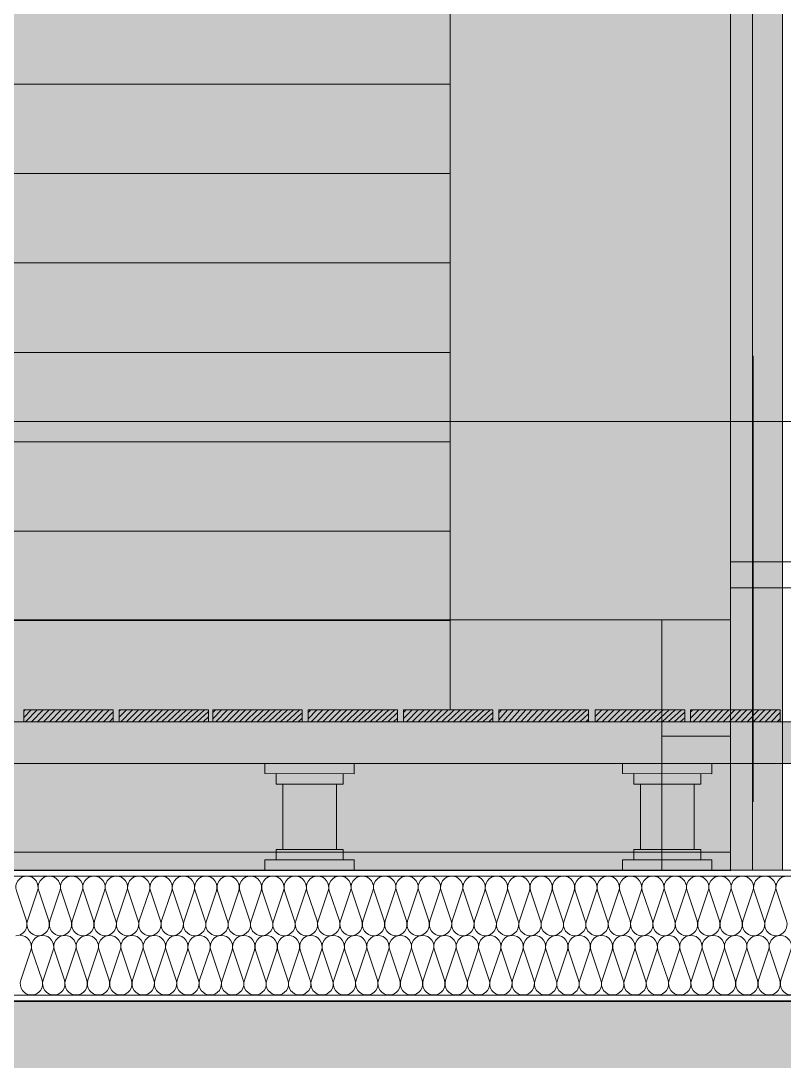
# Model space of a CAD drawing. Header units: metres. Extents: x 1838950 to 1842843, y 5171318 to 5174224.
# Drawn here: x 1841232.763 to 1841234.044, y 5171402.421 to 5171404.167 of the extents above; entities that cross this region are included whole.
import ezdxf

# ---------------------------------------------------------------- set-up
doc = ezdxf.new("R2010")
doc.units = ezdxf.units.M
doc.header["$LTSCALE"] = 0.0254
for name, color, linetype, lineweight in [('00 CHAZAL BASTAING BOIS', 7, 'Continuous', 5), ('00 CHAZAL BASTAING BOIS Styrodur', 7, 'Continuous', 5), ('00 CHAZAL Coupe A.5', 7, 'Continuous', 18), ('00 CHAZAL Drainage Hors lot', 7, 'Continuous', 5), ('00 CHAZAL INVISIBLE ARCHI', 7, 'Continuous', 5), ('00 CHAZAL MOBILIER', 7, 'Continuous', 5), ('00 CHAZAL PLATELAGE BOIS', 7, 'Continuous', 5)]:
    doc.layers.add(name, color=color, linetype=linetype, lineweight=lineweight)
doc.layers.add('00 CHAZAL CONSTRUCTION', color=1, linetype='Continuous', lineweight=5, true_color=0xff0000)
doc.layers.add('00 CHAZAL HABILLAGE EDICULES 2', color=6, linetype='Continuous', lineweight=13, true_color=0xff00ff)
pattern_1 = [(45, (388.1691140702418, 220.8695760480229), (0, -0.009999999999999997), [])]

# ---------------------------------------------------------------- blocks, each defined once
blk = doc.blocks.new('Groupe-1820-1')
at = {"layer": '00 CHAZAL Coupe A.5', "color": 7, "linetype": 'Continuous', "lineweight": 13, "flags": 128}
for points in [[(1841232.754896663, 5171402.631951516, 0.511610876032272), (1841232.772690247, 5171402.65661344), (1841232.755853078, 5171402.707289591, -0.5116109189007877), (1841232.773646663, 5171402.731951515, -0.5116109281874278), (1841232.791440247, 5171402.707289591), (1841232.774603078, 5171402.65661344, 0.5116109030738107), (1841232.792396663, 5171402.631951516, 0.511610876032272), (1841232.810190247, 5171402.65661344), (1841232.793353078, 5171402.707289591, -0.5116109189007877), (1841232.811146663, 5171402.731951515, -0.5116109281874278), (1841232.828940247, 5171402.707289591), (1841232.812103078, 5171402.65661344, 0.5116109030738107), (1841232.829896663, 5171402.631951516, 0.511610876032272), (1841232.847690247, 5171402.65661344), (1841232.830853078, 5171402.707289591, -0.5116109189007877), (1841232.848646663, 5171402.731951515, -0.5116109281874278), (1841232.866440247, 5171402.707289591), (1841232.849603078, 5171402.65661344, 0.5116109030738107), (1841232.867396663, 5171402.631951516, 0.511610876032272), (1841232.885190247, 5171402.65661344), (1841232.868353078, 5171402.707289591, -0.5116109189007877), (1841232.886146663, 5171402.731951515, -0.5116109281874278), (1841232.903940247, 5171402.707289591), (1841232.887103078, 5171402.65661344, 0.5116109030738107), (1841232.904896663, 5171402.631951516, 0.511610876032272), (1841232.922690247, 5171402.65661344), (1841232.905853078, 5171402.707289591, -0.5116109189007877), (1841232.923646663, 5171402.731951515, -0.5116109281874278), (1841232.941440247, 5171402.707289591), (1841232.924603078, 5171402.65661344, 0.5116109030738107), (1841232.942396663, 5171402.631951516, 0.511610876032272), (1841232.960190247, 5171402.65661344), (1841232.943353078, 5171402.707289591, -0.5116109189007877), (1841232.961146663, 5171402.731951515, -0.5116109281874278), (1841232.978940247, 5171402.707289591), (1841232.962103078, 5171402.65661344, 0.5116109030738107), (1841232.979896663, 5171402.631951516, 0.511610876032272), (1841232.997690247, 5171402.65661344), (1841232.980853078, 5171402.707289591, -0.5116109189007877), (1841232.998646663, 5171402.731951515, -0.5116109281874278), (1841233.016440247, 5171402.707289591), (1841232.999603078, 5171402.65661344, 0.5116109030738107), (1841233.017396663, 5171402.631951516, 0.511610876032272), (1841233.035190247, 5171402.65661344), (1841233.018353078, 5171402.707289591, -0.5116109189007877), (1841233.036146663, 5171402.731951515, -0.5116109281874278), (1841233.053940247, 5171402.707289591), (1841233.037103078, 5171402.65661344, 0.5116109030738107), (1841233.054896663, 5171402.631951516, 0.511610876032272), (1841233.072690247, 5171402.65661344), (1841233.055853078, 5171402.707289591, -0.5116109189007877), (1841233.073646663, 5171402.731951515, -0.5116109281874278), (1841233.091440247, 5171402.707289591), (1841233.074603078, 5171402.65661344, 0.5116109030738107), (1841233.092396663, 5171402.631951516, 0.511610876032272), (1841233.110190247, 5171402.65661344), (1841233.093353078, 5171402.707289591, -0.5116109189007877), (1841233.111146663, 5171402.731951515, -0.5116109281874278), (1841233.128940247, 5171402.707289591), (1841233.112103078, 5171402.65661344, 0.5116109030738107), (1841233.129896663, 5171402.631951516, 0.511610876032272), (1841233.147690247, 5171402.65661344), (1841233.139271663, 5171402.681951515)], [(1841233.139271663, 5171402.681951515), (1841233.130853078, 5171402.707289591, -0.5116109189007877), (1841233.148646663, 5171402.731951515, -0.5116109281874278), (1841233.166440247, 5171402.707289591), (1841233.149603078, 5171402.65661344, 0.5116109030738107), (1841233.167396663, 5171402.631951516, 0.511610876032272), (1841233.185190247, 5171402.65661344), (1841233.168353078, 5171402.707289591, -0.5116109189007877), (1841233.186146663, 5171402.731951515, -0.5116109281874278), (1841233.203940247, 5171402.707289591), (1841233.187103078, 5171402.65661344, 0.5116109030738107), (1841233.204896663, 5171402.631951516, 0.511610876032272), (1841233.222690247, 5171402.65661344), (1841233.205853078, 5171402.707289591, -0.5116109189007877), (1841233.223646663, 5171402.731951515, -0.5116109281874278), (1841233.241440247, 5171402.707289591), (1841233.224603078, 5171402.65661344, 0.5116109030738107), (1841233.242396663, 5171402.631951516, 0.511610876032272), (1841233.260190247, 5171402.65661344), (1841233.243353078, 5171402.707289591, -0.5116109189007877), (1841233.261146663, 5171402.731951515, -0.5116109281874278), (1841233.278940247, 5171402.707289591), (1841233.262103078, 5171402.65661344, 0.5116109030738107), (1841233.279896663, 5171402.631951516, 0.511610876032272), (1841233.297690247, 5171402.65661344), (1841233.280853078, 5171402.707289591, -0.5116109189007877), (1841233.298646663, 5171402.731951515, -0.5116109281874278), (1841233.316440247, 5171402.707289591), (1841233.299603078, 5171402.65661344, 0.5116109030738107), (1841233.317396663, 5171402.631951516, 0.511610876032272), (1841233.335190247, 5171402.65661344), (1841233.318353078, 5171402.707289591, -0.5116109189007877), (1841233.336146663, 5171402.731951515, -0.5116109281874278), (1841233.353940247, 5171402.707289591), (1841233.337103078, 5171402.65661344, 0.5116109030738107), (1841233.354896663, 5171402.631951516, 0.511610876032272), (1841233.372690247, 5171402.65661344), (1841233.355853078, 5171402.707289591, -0.5116109189007877), (1841233.373646663, 5171402.731951515, -0.5116109281874278), (1841233.391440247, 5171402.707289591), (1841233.374603078, 5171402.65661344, 0.5116109030738107), (1841233.392396663, 5171402.631951516, 0.511610876032272), (1841233.410190247, 5171402.65661344), (1841233.393353078, 5171402.707289591, -0.5116109189007877), (1841233.411146663, 5171402.731951515, -0.5116109281874278), (1841233.428940247, 5171402.707289591), (1841233.412103078, 5171402.65661344, 0.5116109030738107), (1841233.429896663, 5171402.631951516, 0.511610876032272), (1841233.447690247, 5171402.65661344), (1841233.430853078, 5171402.707289591, -0.5116109189007877), (1841233.448646663, 5171402.731951515, -0.5116109281874278), (1841233.466440247, 5171402.707289591), (1841233.449603078, 5171402.65661344, 0.5116109030738107), (1841233.467396663, 5171402.631951516, 0.511610876032272), (1841233.485190247, 5171402.65661344), (1841233.468353078, 5171402.707289591, -0.5116109189007877), (1841233.486146663, 5171402.731951515, -0.5116109281874278), (1841233.503940247, 5171402.707289591), (1841233.487103078, 5171402.65661344, 0.5116109030738107), (1841233.504896663, 5171402.631951516, 0.511610876032272), (1841233.522690247, 5171402.65661344), (1841233.505853078, 5171402.707289591, -0.5116109189007877), (1841233.523646663, 5171402.731951515, -0.5116109281874278), (1841233.541440247, 5171402.707289591), (1841233.524603078, 5171402.65661344, 0.5116109030738107), (1841233.542396663, 5171402.631951516, 0.511610876032272), (1841233.560190247, 5171402.65661344), (1841233.543353078, 5171402.707289591, -0.5116109189007877), (1841233.561146663, 5171402.731951515, -0.5116109281874278), (1841233.578940247, 5171402.707289591), (1841233.562103078, 5171402.65661344, 0.5116109030738107), (1841233.579896663, 5171402.631951516, 0.511610876032272), (1841233.597690247, 5171402.65661344), (1841233.589271663, 5171402.681951515)], [(1841233.589271663, 5171402.681951515), (1841233.580853078, 5171402.707289591, -0.5116109189007877), (1841233.598646663, 5171402.731951515, -0.5116109281874278), (1841233.616440247, 5171402.707289591), (1841233.599603078, 5171402.65661344, 0.5116109030738107), (1841233.617396663, 5171402.631951516, 0.511610876032272), (1841233.635190247, 5171402.65661344), (1841233.618353078, 5171402.707289591, -0.5116109189007877), (1841233.636146663, 5171402.731951515, -0.5116109281874278), (1841233.653940247, 5171402.707289591), (1841233.637103078, 5171402.65661344, 0.5116109030738107), (1841233.654896663, 5171402.631951516, 0.511610876032272), (1841233.672690247, 5171402.65661344), (1841233.655853078, 5171402.707289591, -0.5116109189007877), (1841233.673646663, 5171402.731951515, -0.5116109281874278), (1841233.691440247, 5171402.707289591), (1841233.674603078, 5171402.65661344, 0.5116109030738107), (1841233.692396663, 5171402.631951516, 0.511610876032272), (1841233.710190247, 5171402.65661344), (1841233.693353078, 5171402.707289591, -0.5116109189007877), (1841233.711146663, 5171402.731951515, -0.5116109281874278), (1841233.728940247, 5171402.707289591), (1841233.712103078, 5171402.65661344, 0.5116109030738107), (1841233.729896663, 5171402.631951516, 0.511610876032272), (1841233.747690247, 5171402.65661344), (1841233.730853078, 5171402.707289591, -0.5116109189007877), (1841233.748646663, 5171402.731951515, -0.5116109281874278), (1841233.766440247, 5171402.707289591), (1841233.749603078, 5171402.65661344, 0.5116109030738107), (1841233.767396663, 5171402.631951516, 0.511610876032272), (1841233.785190247, 5171402.65661344), (1841233.768353078, 5171402.707289591, -0.5116109189007877), (1841233.786146663, 5171402.731951515, -0.5116109281874278), (1841233.803940247, 5171402.707289591), (1841233.787103078, 5171402.65661344, 0.5116109030738107), (1841233.804896663, 5171402.631951516, 0.511610876032272), (1841233.822690247, 5171402.65661344), (1841233.805853078, 5171402.707289591, -0.5116109189007877), (1841233.823646663, 5171402.731951515, -0.5116109281874278), (1841233.841440247, 5171402.707289591), (1841233.824603078, 5171402.65661344, 0.5116109030738107), (1841233.842396663, 5171402.631951516, 0.511610876032272), (1841233.860190247, 5171402.65661344), (1841233.843353078, 5171402.707289591, -0.5116109189007877), (1841233.861146663, 5171402.731951515, -0.5116109281874278), (1841233.878940247, 5171402.707289591), (1841233.862103078, 5171402.65661344, 0.5116109030738107), (1841233.879896663, 5171402.631951516, 0.511610876032272), (1841233.897690247, 5171402.65661344), (1841233.880853078, 5171402.707289591, -0.5116109189007877), (1841233.898646663, 5171402.731951515, -0.5116109281874278), (1841233.916440247, 5171402.707289591), (1841233.899603078, 5171402.65661344, 0.5116109030738107), (1841233.917396663, 5171402.631951516, 0.511610876032272), (1841233.935190247, 5171402.65661344), (1841233.918353078, 5171402.707289591, -0.5116109189007877), (1841233.936146663, 5171402.731951515, -0.5116109281874278), (1841233.953940247, 5171402.707289591), (1841233.937103078, 5171402.65661344, 0.5116109030738107), (1841233.954896663, 5171402.631951516, 0.511610876032272), (1841233.972690247, 5171402.65661344), (1841233.955853078, 5171402.707289591, -0.5116109189007877), (1841233.973646663, 5171402.731951515, -0.5116109281874278), (1841233.991440247, 5171402.707289591), (1841233.974603078, 5171402.65661344, 0.5116109030738107), (1841233.992396663, 5171402.631951516, 0.511610876032272), (1841234.010190247, 5171402.65661344), (1841233.993353078, 5171402.707289591, -0.5116109189007877), (1841234.011146663, 5171402.731951515, -0.5116109281874278), (1841234.028940247, 5171402.707289591), (1841234.012103078, 5171402.65661344, 0.5116109030738107), (1841234.029896663, 5171402.631951516)], [(1841234.029896663, 5171402.631951516, 0.511610876032272), (1841234.047690247, 5171402.65661344), (1841234.030853078, 5171402.707289591, -0.5116109189007877), (1841234.048646663, 5171402.731951515, -0.5116109281874278)]]:
    blk.add_lwpolyline(points, format="xyb", dxfattribs=at)
blk = doc.blocks.new('Groupe-1821-1')
at = {"layer": '00 CHAZAL Coupe A.5', "color": 7, "linetype": 'Continuous', "lineweight": 13, "flags": 128}
for points in [[(1841233.146771663, 5171402.582428516), (1841233.155190247, 5171402.607766591, 0.5116109189007877), (1841233.137396663, 5171402.632428516, 0.5116109229117703), (1841233.119603078, 5171402.607766591), (1841233.136440247, 5171402.55709044, -0.5116109189007877), (1841233.118646663, 5171402.532428515, -0.511610917636113), (1841233.100853078, 5171402.55709044), (1841233.117690247, 5171402.607766591, 0.5116109189007877), (1841233.099896663, 5171402.632428516, 0.5116109229117703), (1841233.082103078, 5171402.607766591), (1841233.098940247, 5171402.55709044, -0.5116109189007877), (1841233.081146663, 5171402.532428515, -0.511610917636113), (1841233.063353078, 5171402.55709044), (1841233.080190247, 5171402.607766591, 0.5116109189007877), (1841233.062396663, 5171402.632428516, 0.5116109229117703), (1841233.044603078, 5171402.607766591), (1841233.061440247, 5171402.55709044, -0.5116109189007877), (1841233.043646663, 5171402.532428515, -0.511610917636113), (1841233.025853078, 5171402.55709044), (1841233.042690247, 5171402.607766591, 0.5116109189007877), (1841233.024896663, 5171402.632428516, 0.5116109229117703), (1841233.007103078, 5171402.607766591), (1841233.023940247, 5171402.55709044, -0.5116109189007877), (1841233.006146663, 5171402.532428515, -0.511610917636113), (1841232.988353078, 5171402.55709044), (1841233.005190247, 5171402.607766591, 0.5116109189007877), (1841232.987396663, 5171402.632428516, 0.5116109229117703), (1841232.969603078, 5171402.607766591), (1841232.986440247, 5171402.55709044, -0.5116109189007877), (1841232.968646663, 5171402.532428515, -0.511610917636113), (1841232.950853078, 5171402.55709044), (1841232.967690247, 5171402.607766591, 0.5116109189007877), (1841232.949896663, 5171402.632428516, 0.5116109229117703), (1841232.932103078, 5171402.607766591), (1841232.948940247, 5171402.55709044, -0.5116109189007877), (1841232.931146663, 5171402.532428515, -0.511610917636113), (1841232.913353078, 5171402.55709044), (1841232.930190247, 5171402.607766591, 0.5116109189007877), (1841232.912396663, 5171402.632428516, 0.5116109229117703), (1841232.894603078, 5171402.607766591), (1841232.911440247, 5171402.55709044, -0.5116109189007877), (1841232.893646663, 5171402.532428515, -0.511610917636113), (1841232.875853078, 5171402.55709044), (1841232.892690247, 5171402.607766591, 0.5116109189007877), (1841232.874896663, 5171402.632428516, 0.5116109229117703), (1841232.857103078, 5171402.607766591), (1841232.873940247, 5171402.55709044, -0.5116109189007877), (1841232.856146663, 5171402.532428515, -0.511610917636113), (1841232.838353078, 5171402.55709044), (1841232.855190247, 5171402.607766591, 0.5116109189007877), (1841232.837396663, 5171402.632428516, 0.5116109229117703), (1841232.819603078, 5171402.607766591), (1841232.836440247, 5171402.55709044, -0.5116109189007877), (1841232.818646663, 5171402.532428515, -0.511610917636113), (1841232.800853078, 5171402.55709044), (1841232.817690247, 5171402.607766591, 0.5116109189007877), (1841232.799896663, 5171402.632428516, 0.5116109229117703), (1841232.782103078, 5171402.607766591), (1841232.798940247, 5171402.55709044, -0.5116109189007877), (1841232.781146663, 5171402.532428515, -0.511610917636113), (1841232.763353078, 5171402.55709044), (1841232.780190247, 5171402.607766591, 0.5116109189007877), (1841232.762396663, 5171402.632428516, 0.5116109229117703)], [(1841233.587396663, 5171402.632428516, 0.5116109229117703), (1841233.569603078, 5171402.607766591), (1841233.586440247, 5171402.55709044, -0.5116109189007877), (1841233.568646663, 5171402.532428515, -0.511610917636113), (1841233.550853078, 5171402.55709044), (1841233.567690247, 5171402.607766591, 0.5116109189007877), (1841233.549896663, 5171402.632428516, 0.5116109229117703), (1841233.532103078, 5171402.607766591), (1841233.548940247, 5171402.55709044, -0.5116109189007877), (1841233.531146663, 5171402.532428515, -0.511610917636113), (1841233.513353078, 5171402.55709044), (1841233.530190247, 5171402.607766591, 0.5116109189007877), (1841233.512396663, 5171402.632428516, 0.5116109229117703), (1841233.494603078, 5171402.607766591), (1841233.511440247, 5171402.55709044, -0.5116109189007877), (1841233.493646663, 5171402.532428515, -0.511610917636113), (1841233.475853078, 5171402.55709044), (1841233.492690247, 5171402.607766591, 0.5116109189007877), (1841233.474896663, 5171402.632428516, 0.5116109229117703), (1841233.457103078, 5171402.607766591), (1841233.473940247, 5171402.55709044, -0.5116109189007877), (1841233.456146663, 5171402.532428515, -0.511610917636113), (1841233.438353078, 5171402.55709044), (1841233.455190247, 5171402.607766591, 0.5116109189007877), (1841233.437396663, 5171402.632428516, 0.5116109229117703), (1841233.419603078, 5171402.607766591), (1841233.436440247, 5171402.55709044, -0.5116109189007877), (1841233.418646663, 5171402.532428515, -0.511610917636113), (1841233.400853078, 5171402.55709044), (1841233.417690247, 5171402.607766591, 0.5116109189007877), (1841233.399896663, 5171402.632428516, 0.5116109229117703), (1841233.382103078, 5171402.607766591), (1841233.398940247, 5171402.55709044, -0.5116109189007877), (1841233.381146663, 5171402.532428515, -0.511610917636113), (1841233.363353078, 5171402.55709044), (1841233.380190247, 5171402.607766591, 0.5116109189007877), (1841233.362396663, 5171402.632428516, 0.5116109229117703), (1841233.344603078, 5171402.607766591), (1841233.361440247, 5171402.55709044, -0.5116109189007877), (1841233.343646663, 5171402.532428515, -0.511610917636113), (1841233.325853078, 5171402.55709044), (1841233.342690247, 5171402.607766591, 0.5116109189007877), (1841233.324896663, 5171402.632428516, 0.5116109229117703), (1841233.307103078, 5171402.607766591), (1841233.323940247, 5171402.55709044, -0.5116109189007877), (1841233.306146663, 5171402.532428515, -0.511610917636113), (1841233.288353078, 5171402.55709044), (1841233.305190247, 5171402.607766591, 0.5116109189007877), (1841233.287396663, 5171402.632428516, 0.5116109229117703), (1841233.269603078, 5171402.607766591), (1841233.286440247, 5171402.55709044, -0.5116109189007877), (1841233.268646663, 5171402.532428515, -0.511610917636113), (1841233.250853078, 5171402.55709044), (1841233.267690247, 5171402.607766591, 0.5116109189007877), (1841233.249896663, 5171402.632428516, 0.5116109229117703), (1841233.232103078, 5171402.607766591), (1841233.248940247, 5171402.55709044, -0.5116109189007877), (1841233.231146663, 5171402.532428515, -0.511610917636113), (1841233.213353078, 5171402.55709044), (1841233.230190247, 5171402.607766591, 0.5116109189007877), (1841233.212396663, 5171402.632428516, 0.5116109229117703), (1841233.194603078, 5171402.607766591), (1841233.211440247, 5171402.55709044, -0.5116109189007877), (1841233.193646663, 5171402.532428515, -0.511610917636113), (1841233.175853078, 5171402.55709044), (1841233.192690247, 5171402.607766591, 0.5116109189007877), (1841233.174896663, 5171402.632428516, 0.5116109229117703), (1841233.157103078, 5171402.607766591), (1841233.173940247, 5171402.55709044, -0.5116109189007877), (1841233.156146663, 5171402.532428515, -0.511610917636113), (1841233.138353078, 5171402.55709044), (1841233.146771663, 5171402.582428516)], [(1841234.037396663, 5171402.632428516, 0.5116109229117703), (1841234.019603078, 5171402.607766591), (1841234.036440247, 5171402.55709044, -0.5116109189007877), (1841234.018646663, 5171402.532428515, -0.511610917636113), (1841234.000853078, 5171402.55709044), (1841234.017690247, 5171402.607766591, 0.5116109189007877), (1841233.999896663, 5171402.632428516, 0.5116109229117703), (1841233.982103078, 5171402.607766591), (1841233.998940247, 5171402.55709044, -0.5116109189007877), (1841233.981146663, 5171402.532428515, -0.511610917636113), (1841233.963353078, 5171402.55709044), (1841233.980190247, 5171402.607766591, 0.5116109189007877), (1841233.962396663, 5171402.632428516, 0.5116109229117703), (1841233.944603078, 5171402.607766591), (1841233.961440247, 5171402.55709044, -0.5116109189007877), (1841233.943646663, 5171402.532428515, -0.511610917636113), (1841233.925853078, 5171402.55709044), (1841233.942690247, 5171402.607766591, 0.5116109189007877), (1841233.924896663, 5171402.632428516, 0.5116109229117703), (1841233.907103078, 5171402.607766591), (1841233.923940247, 5171402.55709044, -0.5116109189007877), (1841233.906146663, 5171402.532428515, -0.511610917636113), (1841233.888353078, 5171402.55709044), (1841233.905190247, 5171402.607766591, 0.5116109189007877), (1841233.887396663, 5171402.632428516, 0.5116109229117703), (1841233.869603078, 5171402.607766591), (1841233.886440247, 5171402.55709044, -0.5116109189007877), (1841233.868646663, 5171402.532428515, -0.511610917636113), (1841233.850853078, 5171402.55709044), (1841233.867690247, 5171402.607766591, 0.5116109189007877), (1841233.849896663, 5171402.632428516, 0.5116109229117703), (1841233.832103078, 5171402.607766591), (1841233.848940247, 5171402.55709044, -0.5116109189007877), (1841233.831146663, 5171402.532428515, -0.511610917636113), (1841233.813353078, 5171402.55709044), (1841233.830190247, 5171402.607766591, 0.5116109189007877), (1841233.812396663, 5171402.632428516, 0.5116109229117703), (1841233.794603078, 5171402.607766591), (1841233.811440247, 5171402.55709044, -0.5116109189007877), (1841233.793646663, 5171402.532428515, -0.511610917636113), (1841233.775853078, 5171402.55709044), (1841233.792690247, 5171402.607766591, 0.5116109189007877), (1841233.774896663, 5171402.632428516, 0.5116109229117703), (1841233.757103078, 5171402.607766591), (1841233.773940247, 5171402.55709044, -0.5116109189007877), (1841233.756146663, 5171402.532428515, -0.511610917636113), (1841233.738353078, 5171402.55709044), (1841233.755190247, 5171402.607766591, 0.5116109189007877), (1841233.737396663, 5171402.632428516, 0.5116109229117703), (1841233.719603078, 5171402.607766591), (1841233.736440247, 5171402.55709044, -0.5116109189007877), (1841233.718646663, 5171402.532428515, -0.511610917636113), (1841233.700853078, 5171402.55709044), (1841233.717690247, 5171402.607766591, 0.5116109189007877), (1841233.699896663, 5171402.632428516, 0.5116109229117703), (1841233.682103078, 5171402.607766591), (1841233.698940247, 5171402.55709044, -0.5116109189007877), (1841233.681146663, 5171402.532428515, -0.511610917636113), (1841233.663353078, 5171402.55709044), (1841233.680190247, 5171402.607766591, 0.5116109189007877), (1841233.662396663, 5171402.632428516, 0.5116109229117703), (1841233.644603078, 5171402.607766591), (1841233.661440247, 5171402.55709044, -0.5116109189007877), (1841233.643646663, 5171402.532428515, -0.511610917636113), (1841233.625853078, 5171402.55709044), (1841233.642690247, 5171402.607766591, 0.5116109189007877), (1841233.624896663, 5171402.632428516, 0.5116109229117703), (1841233.607103078, 5171402.607766591), (1841233.623940247, 5171402.55709044, -0.5116109189007877), (1841233.606146663, 5171402.532428515, -0.511610917636113), (1841233.588353078, 5171402.55709044), (1841233.605190247, 5171402.607766591, 0.5116109189007877), (1841233.587396663, 5171402.632428516)], [(1841234.056146663, 5171402.532428515, -0.511610917636113), (1841234.038353078, 5171402.55709044), (1841234.055190247, 5171402.607766591, 0.5116109189007877), (1841234.037396663, 5171402.632428516)]]:
    blk.add_lwpolyline(points, format="xyb", dxfattribs=at)
blk = doc.blocks.new('Groupe-1839-1')
at = {"layer": '00 CHAZAL Coupe A.5', "color": 7, "linetype": 'Continuous', "lineweight": 5, "flags": 128}
for points in [[(1841233.172692443, 5171402.920990684), (1841233.322692442, 5171402.920978106), (1841233.322691, 5171402.903782269), (1841233.172691001, 5171402.903794848)], [(1841233.191441185, 5171402.903793276), (1841233.303941184, 5171402.903783841), (1841233.303939704, 5171402.886131331), (1841233.191439705, 5171402.886140767)], [(1841233.20270257, 5171402.886139822), (1841233.29270257, 5171402.886132274), (1841233.292693399, 5171402.776773932), (1841233.202693399, 5171402.77678148)], [(1841233.191443583, 5171402.776782423), (1841233.303943583, 5171402.776772988), (1841233.303942102, 5171402.759120831), (1841233.191442103, 5171402.759130266)], [(1841233.172692287, 5171402.759131839), (1841233.322692286, 5171402.759119259), (1841233.322690844, 5171402.741923422), (1841233.172690845, 5171402.741936002)]]:
    blk.add_lwpolyline(points, close=True, dxfattribs=at)
blk = doc.blocks.new('Groupe-1842-1')
at = {"layer": '00 CHAZAL Coupe A.5', "color": 7, "linetype": 'Continuous', "lineweight": 5, "flags": 128}
for points in [[(1841233.772692443, 5171402.920990684), (1841233.922692442, 5171402.920978106), (1841233.922691, 5171402.903782269), (1841233.772691001, 5171402.903794848)], [(1841233.791441185, 5171402.903793276), (1841233.903941185, 5171402.903783841), (1841233.903939704, 5171402.886131331), (1841233.791439705, 5171402.886140767)], [(1841233.80270257, 5171402.886139822), (1841233.89270257, 5171402.886132274), (1841233.892693399, 5171402.776773932), (1841233.802693399, 5171402.77678148)], [(1841233.791443583, 5171402.776782423), (1841233.903943583, 5171402.776772988), (1841233.903942102, 5171402.759120831), (1841233.791442103, 5171402.759130266)], [(1841233.772692287, 5171402.759131839), (1841233.922692287, 5171402.759119259), (1841233.922690844, 5171402.741923422), (1841233.772690845, 5171402.741936002)]]:
    blk.add_lwpolyline(points, close=True, dxfattribs=at)
blk = doc.blocks.new('Groupe-1988-1')
at = {"layer": '00 CHAZAL CONSTRUCTION'}
blk.add_line((1841233.991769554, 5171402.856532089), (1841233.991767166, 5171403.604992885), dxfattribs=at)
at = {"layer": '00 CHAZAL CONSTRUCTION', "flags": 128}
blk.add_lwpolyline([(1841195.296588009, 5171405.794609969), (1841195.296587505, 5171403.494609969), (1841256.88204501, 5171403.49460997), (1841256.882043539, 5171406.072559759)], dxfattribs=at)
blk = doc.blocks.new('Groupe-1989-1')
at = {"layer": '00 CHAZAL CONSTRUCTION', "color": 7}
blk.add_blockref('Groupe-1988-1', (0, 0), dxfattribs=at)
blk = doc.blocks.new('Groupe-2004-1')
at = {"layer": '00 CHAZAL Coupe A.5', "color": 8, "linetype": 'Continuous', "lineweight": 5, "true_color": 0x777777}
for p, q in [((1841233.483446791, 5171404.66071434), (1841232.711026961, 5171404.66071434)), ((1841233.483446791, 5171404.51071434), (1841232.711026961, 5171404.51071434)), ((1841233.483446791, 5171404.360714341), (1841232.711026961, 5171404.360714341)), ((1841233.483446791, 5171404.21071434), (1841232.711026961, 5171404.21071434)), ((1841233.483446791, 5171404.06071434), (1841232.711026961, 5171404.06071434)), ((1841233.483446791, 5171403.91071434), (1841232.711026961, 5171403.91071434)), ((1841233.483446791, 5171403.76071434), (1841232.711026961, 5171403.76071434)), ((1841233.483446791, 5171403.610714341), (1841232.711026961, 5171403.610714341)), ((1841233.483446791, 5171403.46071434), (1841232.711026961, 5171403.46071434)), ((1841233.483446791, 5171403.31071434), (1841232.711026961, 5171403.31071434)), ((1841233.483446791, 5171403.16071434), (1841232.711026961, 5171403.16071434))]:
    blk.add_line(p, q, dxfattribs=at)
blk = doc.blocks.new('Groupe-2005-1')
at = {"layer": '00 CHAZAL Coupe A.5', "color": 7, "linetype": 'Continuous', "lineweight": 13}
blk.add_line((1841233.483446791, 5171403.010945064), (1841233.483446791, 5171404.806186998), dxfattribs=at)
at = {"layer": '00 CHAZAL Coupe A.5', "color": 8, "true_color": 0x777777}
blk.add_blockref('Groupe-2004-1', (0, 0), dxfattribs=at)

msp = doc.modelspace()

# ---------------------------------------------------------------- hatches: boundary and pattern name
at = {"layer": '00 CHAZAL BASTAING BOIS', "linetype": 'Continuous', "lineweight": 0, "true_color": 0xccbb66, "transparency": 33554687}
msp.add_hatch(color=43, dxfattribs=at).paths.add_polyline_path([(1841231.914565586, 5171403.161951515), (1841233.838528848, 5171403.161951515), (1841233.838528848, 5171402.771951515), (1841231.914565586, 5171402.771951515)])
at = {"layer": '00 CHAZAL BASTAING BOIS', "linetype": 'Continuous', "lineweight": 0, "true_color": 0xa66c37}
for points in [[(1841233.838528848, 5171403.161938575), (1841233.953528848, 5171403.161938575), (1841233.953528848, 5171402.966938575), (1841233.838528848, 5171402.966938575)], [(1841233.838528848, 5171402.966938575), (1841233.953528848, 5171402.966938575), (1841233.953528848, 5171402.771938575), (1841233.838528848, 5171402.771938575)]]:
    msp.add_hatch(color=35, dxfattribs=at).paths.add_polyline_path(points)
at = {"layer": '00 CHAZAL BASTAING BOIS Styrodur', "linetype": 'Continuous', "lineweight": 0, "true_color": 0x6666cc}
msp.add_hatch(color=173, dxfattribs=at).paths.add_polyline_path([(1841233.838528848, 5171402.771938575), (1841233.953528848, 5171402.771938575), (1841233.953528848, 5171402.741938575), (1841233.838528848, 5171402.741938575)])
at = {"layer": '00 CHAZAL Coupe A.5', "linetype": 'Continuous', "lineweight": 0, "true_color": 0xaaaaaa}
h = msp.add_hatch(color=253, dxfattribs=at)
h.paths.add_polyline_path([(1841239.109896663, 5171403.243896709), (1841238.949896664, 5171403.243896708), (1841238.949896662, 5171402.521969138), (1841224.65489666, 5171402.521969132), (1841224.654896659, 5171402.872162836), (1841224.474896656, 5171402.872162841), (1841224.474896655, 5171402.326162837), (1841224.475301403, 5171402.326162834), (1841224.475301407, 5171402.272162841), (1841231.923579672, 5171402.272162838), (1841231.923579679, 5171399.732462833), (1841224.655250215, 5171399.732462838), (1841224.655250213, 5171399.732162839), (1841224.475301403, 5171399.732162839), (1841224.475301412, 5171399.482162841), (1841236.987928811, 5171399.482162837), (1841236.987928817, 5171399.112889856), (1841237.087976189, 5171399.112889857), (1841237.087976182, 5171399.482162838), (1841238.93028596, 5171399.482162832), (1841238.93028596, 5171396.942462839), (1841224.475301409, 5171396.942462837), (1841224.475301411, 5171396.692355099), (1841246.377896659, 5171396.692355103), (1841246.377896661, 5171394.10147543), (1841224.475301404, 5171394.101475427), (1841224.475301405, 5171394.101355106), (1841224.475036844, 5171394.101355103), (1841224.475036842, 5171393.851355097), (1841246.37789666, 5171393.851355102), (1841246.377896659, 5171391.261162833), (1841224.475301403, 5171391.261162841), (1841224.475301406, 5171390.511163147), (1841224.655250211, 5171390.565686908), (1841224.655250206, 5171391.031714343), (1841224.654996149, 5171391.031714346), (1841224.654996147, 5171391.061714348), (1841241.882573695, 5171391.061714348), (1841241.882573695, 5171387.477191932), (1841242.082573693, 5171387.53426539), (1841242.082573697, 5171388.170355096), (1841244.382896662, 5171388.170355097), (1841244.382896658, 5171387.592779486), (1841244.575838503, 5171387.647714344), (1841244.575838506, 5171388.221043946), (1841251.192440692, 5171388.221043946), (1841251.192440688, 5171387.739728985), (1841251.352896657, 5171387.787714348), (1841251.352896661, 5171393.704138685), (1841251.353186321, 5171393.704138688), (1841251.353186318, 5171393.736426199), (1841251.352440687, 5171393.7364262), (1841251.352440685, 5171395.123355104), (1841251.233036839, 5171395.134355097), (1841251.233036847, 5171395.163355105), (1841251.232036843, 5171395.163355106), (1841251.232036842, 5171395.165587686), (1841251.192440684, 5171395.165587681), (1841251.192440693, 5171394.101475435), (1841246.557768262, 5171394.101475426), (1841246.557768263, 5171396.722462832), (1841251.192440694, 5171396.722462841), (1841251.192440686, 5171396.489355098), (1841251.352440685, 5171396.489355099), (1841251.352440687, 5171396.530651601), (1841251.352896659, 5171396.530651597), (1841251.352896658, 5171396.55671435), (1841251.352440684, 5171396.556714344), (1841251.352440692, 5171396.722462832), (1841252.340786604, 5171396.722462839), (1841252.3407866, 5171396.928933835), (1841251.720516192, 5171396.938018993), (1841251.720536839, 5171396.937796375), (1841251.362440684, 5171396.942462835), (1841251.352440687, 5171396.942462837), (1841251.352440687, 5171397.070166074), (1841251.352896661, 5171397.07016608), (1841251.352896659, 5171397.246062134), (1841251.352440687, 5171397.246062138), (1841251.352440692, 5171397.268162839), (1841251.352492689, 5171397.268162834), (1841251.35249269, 5171397.412162843), (1841251.35228317, 5171397.412162838), (1841251.352283174, 5171397.439162839), (1841251.192440686, 5171397.439162839), (1841251.192440687, 5171396.942462836), (1841245.109077177, 5171396.942462842), (1841245.085864868, 5171396.970704683), (1841245.00263581, 5171397.172667933), (1841244.919994568, 5171397.173386062), (1841244.919994564, 5171397.173392333), (1841244.919273441, 5171397.173392333), (1841244.919273437, 5171396.944310385), (1841244.919638059, 5171396.942462835), (1841239.110460074, 5171396.942462837), (1841239.11046007, 5171399.29216284), (1841239.10989666, 5171399.292162834), (1841239.109896654, 5171399.51216284), (1841244.86303684, 5171399.51216284), (1841244.863036841, 5171399.512462839), (1841244.957424605, 5171399.51246284), (1841244.957424609, 5171399.439216402), (1841245.117306272, 5171399.439216402), (1841245.117306273, 5171399.445162839), (1841245.117601469, 5171399.445162842), (1841245.117601464, 5171399.512462843), (1841246.106017133, 5171399.512462839), (1841246.106017133, 5171399.724727717), (1841245.455516759, 5171399.735635524), (1841245.45496105, 5171399.734283544), (1841245.117601464, 5171399.739940494), (1841245.11760146, 5171400.23246284), (1841244.817601467, 5171400.232462842), (1841244.817601464, 5171399.73246284), (1841239.109896661, 5171399.732462842)])
h.paths.add_polyline_path([(1841244.382896663, 5171391.041162834), (1841244.382896655, 5171388.420850242), (1841242.082573691, 5171388.420850242), (1841242.0825737, 5171391.041162842)])
h.paths.add_polyline_path([(1841246.377896656, 5171391.04116284), (1841246.377896661, 5171388.42104395), (1841244.575838506, 5171388.421043945), (1841244.5758385, 5171391.041162835)])
h.paths.add_polyline_path([(1841251.192440687, 5171391.041162836), (1841251.192440687, 5171390.901285128), (1841251.192614533, 5171390.90128513), (1841251.192614524, 5171390.863826097), (1841251.192642106, 5171390.863826093), (1841251.192642109, 5171388.421043948), (1841246.557768262, 5171388.421043947), (1841246.557768257, 5171391.041162837)])
h.paths.add_polyline_path([(1841251.192440689, 5171393.881475432), (1841251.192440691, 5171391.261162839), (1841246.557896664, 5171391.261162838), (1841246.557896662, 5171393.881475431)])
h.paths.add_polyline_path([(1841244.919994568, 5171397.173386062), (1841244.919994559, 5171397.172514952), (1841244.919273441, 5171397.173392333)])
h.paths.add_polyline_path([(1841238.93028596, 5171402.301961875), (1841238.930285954, 5171399.732462839), (1841238.597896662, 5171399.732462839), (1841232.103579674, 5171399.732462839), (1841232.103579677, 5171402.301460601), (1841238.852188752, 5171402.30196188)])
at = {"layer": '00 CHAZAL Coupe A.5', "linetype": 'Continuous', "lineweight": 5, "true_color": 0xc0c0c0}
h = msp.add_hatch(dxfattribs=at)
h.set_pattern_fill('BOIS 45', color=9, style=0, pattern_type=2)
h.set_pattern_definition(pattern_1)
h.paths.add_polyline_path([(1841232.768361607, 5171403.010945064), (1841232.918361607, 5171403.010945064), (1841232.918361607, 5171402.990945064), (1841232.768361607, 5171402.990945064)])
h = msp.add_hatch(dxfattribs=at)
h.set_pattern_fill('BOIS 45', color=9, style=0, pattern_type=2)
h.set_pattern_definition(pattern_1)
h.paths.add_polyline_path([(1841232.928361607, 5171403.010945064), (1841233.078361607, 5171403.010945064), (1841233.078361607, 5171402.990945064), (1841232.928361607, 5171402.990945064)])
h = msp.add_hatch(dxfattribs=at)
h.set_pattern_fill('BOIS 45', color=9, style=0, pattern_type=2)
h.set_pattern_definition(pattern_1)
h.paths.add_polyline_path([(1841233.085361607, 5171403.010945064), (1841233.235361607, 5171403.010945064), (1841233.235361607, 5171402.990945064), (1841233.085361607, 5171402.990945064)])
h = msp.add_hatch(dxfattribs=at)
h.set_pattern_fill('BOIS 45', color=9, style=0, pattern_type=2)
h.set_pattern_definition(pattern_1)
h.paths.add_polyline_path([(1841233.245361607, 5171403.010945064), (1841233.395361607, 5171403.010945064), (1841233.395361607, 5171402.990945064), (1841233.245361607, 5171402.990945064)])
h = msp.add_hatch(dxfattribs=at)
h.set_pattern_fill('BOIS 45', color=9, style=0, pattern_type=2)
h.set_pattern_definition(pattern_1)
h.paths.add_polyline_path([(1841233.405361607, 5171403.010945064), (1841233.555361607, 5171403.010945064), (1841233.555361607, 5171402.990945064), (1841233.405361607, 5171402.990945064)])
h = msp.add_hatch(dxfattribs=at)
h.set_pattern_fill('BOIS 45', color=9, style=0, pattern_type=2)
h.set_pattern_definition(pattern_1)
h.paths.add_polyline_path([(1841233.565361607, 5171403.010945064), (1841233.715361607, 5171403.010945064), (1841233.715361607, 5171402.990945064), (1841233.565361607, 5171402.990945064)])
h = msp.add_hatch(dxfattribs=at)
h.set_pattern_fill('BOIS 45', color=9, style=0, pattern_type=2)
h.set_pattern_definition(pattern_1)
h.paths.add_polyline_path([(1841233.726896663, 5171403.010945064), (1841233.876896663, 5171403.010945064), (1841233.876896663, 5171402.990945064), (1841233.726896663, 5171402.990945064)])
h = msp.add_hatch(dxfattribs=at)
h.set_pattern_fill('BOIS 45', color=9, style=0, pattern_type=2)
h.set_pattern_definition(pattern_1)
h.paths.add_polyline_path([(1841233.886896663, 5171403.010945064), (1841234.036896663, 5171403.010945064), (1841234.036896663, 5171402.990945064), (1841233.886896663, 5171402.990945064)])
at = {"layer": '00 CHAZAL Drainage Hors lot', "linetype": 'Continuous', "lineweight": 0, "transparency": 33554687}
msp.add_hatch(color=255, dxfattribs=at).paths.add_polyline_path([(1841231.914565586, 5171402.771951515), (1841233.838528848, 5171402.771951515), (1841233.838528848, 5171402.741951515), (1841231.914565586, 5171402.741951515)])
at = {"layer": '00 CHAZAL HABILLAGE EDICULES 2', "linetype": 'Continuous', "lineweight": 0, "true_color": 0xffff00}
msp.add_hatch(color=2, dxfattribs=at).paths.add_polyline_path([(1841231.8907045, 5171404.741951515), (1841234.0407045, 5171404.741951515), (1841234.0407045, 5171402.741951515), (1841231.8907045, 5171402.741951515)])
at = {"layer": '00 CHAZAL MOBILIER', "linetype": 'Continuous', "lineweight": 0, "true_color": 0xa6caf0}
msp.add_hatch(color=151, dxfattribs=at).paths.add_polyline_path([(1841233.95350702, 5171402.740927808), (1841231.799507035, 5171402.741318109), (1841231.799900098, 5171404.910565577), (1841233.953900083, 5171404.910175276)])
at = {"layer": '00 CHAZAL PLATELAGE BOIS', "linetype": 'Continuous', "lineweight": 0, "true_color": 0xead4bf}
msp.add_hatch(color=254, dxfattribs=at).paths.add_polyline_path([(1841223.97120592, 5171402.990990684), (1841235.932843919, 5171402.990990684), (1841235.932843919, 5171402.920990684), (1841223.97120592, 5171402.920990684)])

# ---------------------------------------------------------------- linework, layer by layer
at = {"layer": '00 CHAZAL BASTAING BOIS', "transparency": 33554687, "flags": 128}
msp.add_lwpolyline([(1841231.914565586, 5171403.161951515), (1841233.838528848, 5171403.161951515), (1841233.838528848, 5171402.771951515), (1841231.914565586, 5171402.771951515)], close=True, dxfattribs=at)
at = {"layer": '00 CHAZAL BASTAING BOIS', "flags": 128}
for points in [[(1841233.838528848, 5171403.161938575), (1841233.953528848, 5171403.161938575), (1841233.953528848, 5171402.966938575), (1841233.838528848, 5171402.966938575)], [(1841233.838528848, 5171402.966938575), (1841233.953528848, 5171402.966938575), (1841233.953528848, 5171402.771938575), (1841233.838528848, 5171402.771938575)]]:
    msp.add_lwpolyline(points, close=True, dxfattribs=at)
at = {"layer": '00 CHAZAL BASTAING BOIS Styrodur', "flags": 128}
msp.add_lwpolyline([(1841233.838528848, 5171402.771938575), (1841233.953528848, 5171402.771938575), (1841233.953528848, 5171402.741938575), (1841233.838528848, 5171402.741938575)], close=True, dxfattribs=at)
at = {"layer": '00 CHAZAL Coupe A.5', "color": 7, "linetype": 'Continuous', "lineweight": 13}
for p, q in [((1841239.241019372, 5171403.262462832), (1841233.95360091, 5171403.259089416)), ((1841238.910585132, 5171403.215786319), (1841233.953593063, 5171403.215786319))]:
    msp.add_line(p, q, dxfattribs=at)
at = {"layer": '00 CHAZAL Coupe A.5', "color": 7, "linetype": 'Continuous', "lineweight": 35, "flags": 128}
msp.add_lwpolyline([(1841246.377896663, 5171396.692355095), (1841224.475301411, 5171396.692355095), (1841224.475301411, 5171396.942462833), (1841238.930285962, 5171396.942462833), (1841238.930285962, 5171399.482162832), (1841237.087976189, 5171399.482162832), (1841237.087976189, 5171399.112889848), (1841236.987928819, 5171399.112889848), (1841236.987928819, 5171399.482162832), (1841224.475301411, 5171399.482162832), (1841224.475301411, 5171399.732162832), (1841224.655250215, 5171399.732162832), (1841224.655250215, 5171399.732462833), (1841231.92357968, 5171399.732462833), (1841231.92357968, 5171402.272162832), (1841224.475301411, 5171402.272162832), (1841224.475301411, 5171402.326162832), (1841224.474896663, 5171402.326162832), (1841224.474896663, 5171402.872162832), (1841224.654896663, 5171402.872162832), (1841224.654896663, 5171402.521969128), (1841238.949896663, 5171402.521969128), (1841238.949896663, 5171403.2438967), (1841239.109896663, 5171403.2438967)], dxfattribs=at)
at = {"layer": '00 CHAZAL Coupe A.5', "color": 7, "linetype": 'Continuous', "lineweight": 5, "flags": 128}
for points in [[(1841232.768361607, 5171403.010945064), (1841232.918361607, 5171403.010945064), (1841232.918361607, 5171402.990945064), (1841232.768361607, 5171402.990945064)], [(1841232.928361607, 5171403.010945064), (1841233.078361607, 5171403.010945064), (1841233.078361607, 5171402.990945064), (1841232.928361607, 5171402.990945064)], [(1841233.085361607, 5171403.010945064), (1841233.235361607, 5171403.010945064), (1841233.235361607, 5171402.990945064), (1841233.085361607, 5171402.990945064)], [(1841233.245361607, 5171403.010945064), (1841233.395361607, 5171403.010945064), (1841233.395361607, 5171402.990945064), (1841233.245361607, 5171402.990945064)], [(1841233.405361607, 5171403.010945064), (1841233.555361607, 5171403.010945064), (1841233.555361607, 5171402.990945064), (1841233.405361607, 5171402.990945064)], [(1841233.565361607, 5171403.010945064), (1841233.715361607, 5171403.010945064), (1841233.715361607, 5171402.990945064), (1841233.565361607, 5171402.990945064)], [(1841233.726896663, 5171403.010945064), (1841233.876896663, 5171403.010945064), (1841233.876896663, 5171402.990945064), (1841233.726896663, 5171402.990945064)], [(1841233.886896663, 5171403.010945064), (1841234.036896663, 5171403.010945064), (1841234.036896663, 5171402.990945064), (1841233.886896663, 5171402.990945064)]]:
    msp.add_lwpolyline(points, close=True, dxfattribs=at)
at = {"layer": '00 CHAZAL Coupe A.5', "color": 7, "linetype": 'Continuous', "lineweight": 13, "flags": 128}
for points in [[(1841238.949896663, 5171402.741951515), (1841224.654896663, 5171402.741951515), (1841224.654896663, 5171402.731951515), (1841238.949896663, 5171402.731951515)], [(1841238.949896663, 5171402.531969128), (1841224.662896663, 5171402.531969128), (1841224.662896663, 5171402.521969128), (1841238.949896663, 5171402.521969128)]]:
    msp.add_lwpolyline(points, close=True, dxfattribs=at)
at = {"layer": '00 CHAZAL Drainage Hors lot', "transparency": 33554687, "flags": 128}
msp.add_lwpolyline([(1841231.914565586, 5171402.771951515), (1841233.838528848, 5171402.771951515), (1841233.838528848, 5171402.741951515), (1841231.914565586, 5171402.741951515)], close=True, dxfattribs=at)
at = {"layer": '00 CHAZAL HABILLAGE EDICULES 2', "flags": 128}
for points in [[(1841231.8907045, 5171404.741951515), (1841234.0407045, 5171404.741951515), (1841234.0407045, 5171402.741951515), (1841231.8907045, 5171402.741951515)], [(1841231.9407045, 5171404.741951515), (1841233.9907045, 5171404.741951515), (1841233.9907045, 5171402.741951515), (1841231.9407045, 5171402.741951515)]]:
    msp.add_lwpolyline(points, close=True, dxfattribs=at)
at = {"layer": '00 CHAZAL MOBILIER', "flags": 128}
msp.add_lwpolyline([(1841233.95350702, 5171402.740927808), (1841231.799507035, 5171402.741318109), (1841231.799900098, 5171404.910565577), (1841233.953900083, 5171404.910175276)], close=True, dxfattribs=at)
at = {"layer": '00 CHAZAL PLATELAGE BOIS', "flags": 128}
msp.add_lwpolyline([(1841223.97120592, 5171402.990990684), (1841235.932843919, 5171402.990990684), (1841235.932843919, 5171402.920990684), (1841223.97120592, 5171402.920990684)], close=True, dxfattribs=at)

# ---------------------------------------------------------------- block references
at = {"layer": '00 CHAZAL CONSTRUCTION', "color": 7}
msp.add_blockref('Groupe-1989-1', (0, 0), dxfattribs=at)
at = {"layer": '00 CHAZAL Coupe A.5', "color": 7}
for name in ['Groupe-1839-1', 'Groupe-1842-1', 'Groupe-1820-1', 'Groupe-1821-1']:
    msp.add_blockref(name, (0, 0), dxfattribs=at)
at = {"layer": '00 CHAZAL INVISIBLE ARCHI', "color": 7}
msp.add_blockref('Groupe-2005-1', (0, 0), dxfattribs=at)

doc.saveas('drawing.dxf')
